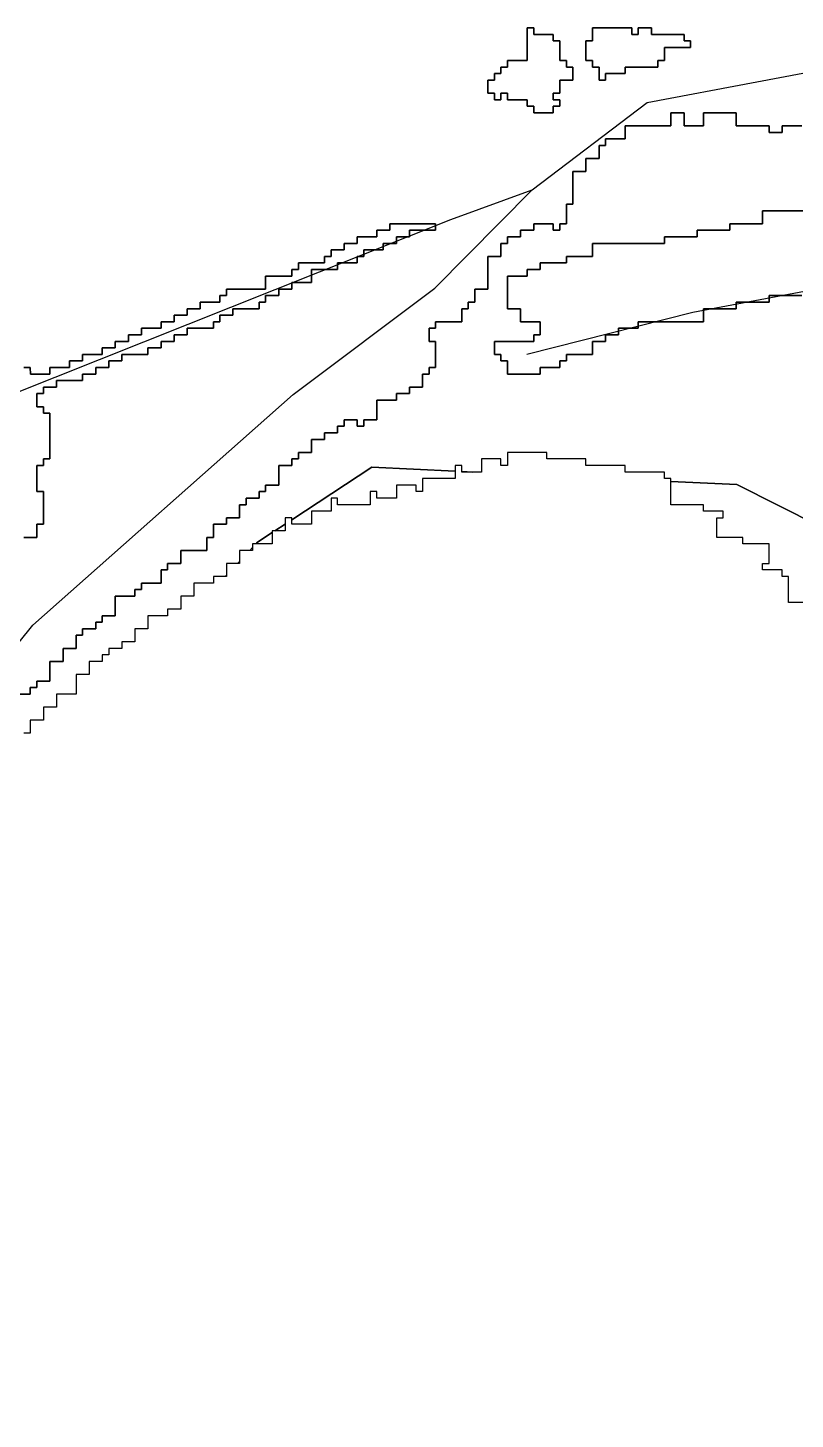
# Model space of a CAD drawing. Header units: metres. Extents: x 553506 to 563855, y 142925 to 150243.
# Drawn here: x 555005.2 to 555240, y 145238 to 145664 of the extents above; entities that cross this region are included whole.
import ezdxf

# ---------------------------------------------------------------- set-up
doc = ezdxf.new("R2010")
doc.units = ezdxf.units.M
doc.layers.add('C-FLOOD_ZONE_3', color=150, linetype='Continuous')
doc.layers.add('C-WATERWAYS', color=5, linetype='Continuous')

msp = doc.modelspace()

# ---------------------------------------------------------------- linework, layer by layer
at = {"layer": 'C-FLOOD_ZONE_3'}
for points in [[(555152, 145654), (555158, 145654), (555158, 145664), (555160, 145664), (555160, 145662), (555166, 145662), (555166, 145660), (555168, 145660), (555168, 145658), (555168, 145654), (555170, 145654), (555170, 145652), (555172, 145652), (555172, 145648), (555168, 145648), (555168, 145644), (555166, 145644), (555166, 145642), (555168, 145642), (555168, 145640), (555166, 145640), (555166, 145638), (555160, 145638), (555160, 145640), (555158, 145640), (555158, 145642), (555152, 145642), (555152, 145644), (555150, 145644), (555150, 145642), (555148, 145642), (555148, 145644), (555146, 145644), (555146, 145648), (555148, 145648), (555148, 145650), (555150, 145650), (555150, 145652), (555152, 145652), (555152, 145654)], [(555158, 145654), (555152, 145654), (555152, 145652), (555150, 145652), (555150, 145650), (555148, 145650), (555148, 145648), (555146, 145648), (555146, 145644), (555148, 145644), (555148, 145642), (555150, 145642), (555150, 145644), (555152, 145644), (555152, 145642), (555158, 145642), (555158, 145640), (555160, 145640), (555160, 145638), (555166, 145638), (555166, 145640), (555168, 145640), (555168, 145642), (555166, 145642), (555166, 145644), (555168, 145644), (555168, 145648), (555172, 145648), (555172, 145652), (555170, 145652), (555170, 145654), (555168, 145654), (555168, 145658), (555168, 145660), (555166, 145660), (555166, 145662), (555160, 145662), (555160, 145664), (555158, 145664), (555158, 145654)], [(555178, 145652), (555178, 145654), (555176, 145654), (555176, 145658), (555176, 145660), (555178, 145660), (555178, 145664), (555190, 145664), (555190, 145662), (555192, 145662), (555192, 145664), (555196, 145664), (555196, 145662), (555206, 145662), (555206, 145660), (555208, 145660), (555208, 145658), (555200, 145658), (555200, 145654), (555198, 145654), (555198, 145652), (555192, 145652), (555188, 145652), (555188, 145650), (555182, 145650), (555182, 145648), (555180, 145648), (555180, 145650), (555180, 145652), (555178, 145652)], [(555182, 145650), (555188, 145650), (555188, 145652), (555192, 145652), (555198, 145652), (555198, 145654), (555200, 145654), (555200, 145658), (555208, 145658), (555208, 145660), (555206, 145660), (555206, 145662), (555196, 145662), (555196, 145664), (555192, 145664), (555192, 145662), (555190, 145662), (555190, 145664), (555178, 145664), (555178, 145660), (555176, 145660), (555176, 145658), (555176, 145654), (555178, 145654), (555178, 145652), (555180, 145652), (555180, 145650), (555180, 145648), (555182, 145648), (555182, 145650)], [(555110.4805, 145529.469), (555136, 145528.2544), (555136, 145526), (555126, 145526), (555126, 145522), (555124, 145522), (555124, 145524), (555118, 145524), (555118, 145520), (555112, 145520), (555112, 145522), (555110, 145522), (555110, 145518), (555100, 145518), (555100, 145520), (555098, 145520), (555098, 145516), (555092, 145516), (555092, 145512), (555086, 145512), (555086, 145513.391), (555110.4805, 145529.469)], [(555138, 145528.1592), (555141.3454, 145528), (555138, 145528), (555138, 145528.1592)], [(555080, 145509.4504), (555080, 145506), (555075.0449, 145506), (555075.5281, 145506.5134), (555080, 145509.4504)], [(555084, 145510), (555080.8368, 145510), (555084, 145512.0775), (555084, 145510)], [(555074, 145504), (555073.1625, 145504), (555074, 145504.8898), (555074, 145504)], [(555070, 145500), (555069.3978, 145500), (555070, 145500.6398), (555070, 145500)], [(555066, 145496), (555065.6332, 145496), (555066, 145496.3898), (555066, 145496)]]:
    msp.add_lwpolyline(points, close=True, dxfattribs=at)
for points in [[(555002, 145460), (555006, 145460), (555006, 145462), (555008, 145462), (555008, 145464), (555010, 145464), (555012, 145464), (555012, 145468), (555012, 145470), (555016, 145470), (555016, 145472), (555016, 145474), (555020, 145474), (555020, 145478), (555022, 145478), (555022, 145480), (555026, 145480), (555026, 145482), (555028, 145482), (555028, 145484), (555032, 145484), (555032, 145490), (555036, 145490), (555038, 145490), (555038, 145492), (555040, 145492), (555040, 145494), (555046, 145494), (555046, 145498), (555048, 145498), (555048, 145500), (555050, 145500), (555052, 145500), (555052, 145502), (555052, 145504), (555058, 145504), (555060, 145504), (555060, 145508), (555062, 145508), (555062, 145510), (555062, 145512), (555066, 145512), (555066, 145514), (555070, 145514), (555070, 145518), (555072, 145518), (555072, 145520), (555076, 145520), (555076, 145522), (555078, 145522), (555078, 145524), (555082, 145524), (555082, 145530), (555086, 145530), (555086, 145532), (555088, 145532), (555088, 145534), (555092, 145534), (555092, 145538), (555096, 145538), (555096, 145540), (555098, 145540), (555100, 145540), (555100, 145542), (555102, 145542), (555102, 145544), (555106, 145544), (555106, 145542), (555108, 145542), (555108, 145544), (555112, 145544), (555112, 145550), (555118, 145550), (555118, 145552), (555122, 145552), (555122, 145554), (555126, 145554), (555126, 145558), (555128, 145558), (555128, 145560), (555130, 145560), (555130, 145568), (555128, 145568), (555128, 145572), (555130, 145572), (555130, 145574), (555136, 145574), (555138, 145574), (555138, 145578), (555140, 145578), (555140, 145580), (555142, 145580), (555142, 145582), (555142, 145584), (555146, 145584), (555146, 145594), (555150, 145594), (555150, 145598), (555152, 145598), (555152, 145600), (555156, 145600), (555156, 145602), (555160, 145602), (555160, 145604), (555166, 145604), (555166, 145602), (555168, 145602), (555168, 145604), (555170, 145604), (555170, 145610), (555172, 145610), (555172, 145612), (555172, 145620), (555176, 145620), (555176, 145622), (555176, 145624), (555178, 145624), (555180, 145624), (555180, 145628), (555182, 145628), (555182, 145630), (555186, 145630), (555188, 145630), (555188, 145632), (555188, 145634), (555200, 145634), (555202, 145634), (555202, 145638), (555206, 145638), (555206, 145634), (555212, 145634), (555212, 145638), (555222, 145638), (555222, 145634), (555232, 145634), (555232, 145632), (555236, 145632), (555236, 145634), (555242, 145634)], [(555242, 145634), (555236, 145634), (555236, 145632), (555232, 145632), (555232, 145634), (555222, 145634), (555222, 145638), (555212, 145638), (555212, 145634), (555206, 145634), (555206, 145638), (555202, 145638), (555202, 145634), (555200, 145634), (555188, 145634), (555188, 145632), (555188, 145630), (555186, 145630), (555182, 145630), (555182, 145628), (555180, 145628), (555180, 145624), (555178, 145624), (555176, 145624), (555176, 145622), (555176, 145620), (555172, 145620), (555172, 145612), (555172, 145610), (555170, 145610), (555170, 145604), (555168, 145604), (555168, 145602), (555166, 145602), (555166, 145604), (555160, 145604), (555160, 145602), (555156, 145602), (555156, 145600), (555152, 145600), (555152, 145598), (555150, 145598), (555150, 145594), (555146, 145594), (555146, 145584), (555142, 145584), (555142, 145582), (555142, 145580), (555140, 145580), (555140, 145578), (555138, 145578), (555138, 145574), (555136, 145574), (555130, 145574), (555130, 145572), (555128, 145572), (555128, 145568), (555130, 145568), (555130, 145560), (555128, 145560), (555128, 145558), (555126, 145558), (555126, 145554), (555122, 145554), (555122, 145552), (555118, 145552), (555118, 145550), (555112, 145550), (555112, 145544), (555108, 145544), (555108, 145542), (555106, 145542), (555106, 145544), (555102, 145544), (555102, 145542), (555100, 145542), (555100, 145540), (555098, 145540), (555096, 145540), (555096, 145538), (555092, 145538), (555092, 145534), (555088, 145534), (555088, 145532), (555086, 145532), (555086, 145530), (555082, 145530), (555082, 145524), (555078, 145524), (555078, 145522), (555076, 145522), (555076, 145520), (555072, 145520), (555072, 145518), (555070, 145518), (555070, 145514), (555066, 145514), (555066, 145512), (555062, 145512), (555062, 145510), (555062, 145508), (555060, 145508), (555060, 145504), (555058, 145504), (555052, 145504), (555052, 145502), (555052, 145500), (555050, 145500), (555048, 145500), (555048, 145498), (555046, 145498), (555046, 145494), (555040, 145494), (555040, 145492), (555038, 145492), (555038, 145490), (555036, 145490), (555032, 145490), (555032, 145484), (555028, 145484), (555028, 145482), (555026, 145482), (555026, 145480), (555022, 145480), (555022, 145478), (555020, 145478), (555020, 145474), (555016, 145474), (555016, 145472), (555016, 145470), (555012, 145470), (555012, 145468), (555012, 145464), (555010, 145464), (555008, 145464), (555008, 145462), (555006, 145462), (555006, 145460), (555006, 145460), (555002, 145460)], [(555250, 145608), (555230, 145608), (555230, 145604), (555220, 145604), (555220, 145602), (555210, 145602), (555210, 145600), (555200, 145600), (555200, 145598), (555178, 145598), (555178, 145594), (555170, 145594), (555170, 145592), (555162, 145592), (555162, 145590), (555158, 145590), (555158, 145588), (555152, 145588), (555152, 145578), (555156, 145578), (555156, 145574), (555162, 145574), (555162, 145570), (555160, 145570), (555160, 145568), (555148, 145568), (555148, 145564), (555150, 145564), (555150, 145562), (555152, 145562), (555152, 145558), (555162, 145558), (555162, 145560), (555168, 145560), (555168, 145562), (555170, 145562), (555170, 145564), (555178, 145564), (555178, 145568), (555182, 145568), (555182, 145570), (555186, 145570), (555186, 145572), (555192, 145572), (555192, 145574), (555212, 145574), (555212, 145578), (555222, 145578), (555222, 145580), (555232, 145580), (555232, 145582), (555242, 145582)], [(555242, 145582), (555232, 145582), (555232, 145580), (555222, 145580), (555222, 145578), (555212, 145578), (555212, 145574), (555192, 145574), (555192, 145572), (555186, 145572), (555186, 145570), (555182, 145570), (555182, 145568), (555178, 145568), (555178, 145564), (555170, 145564), (555170, 145562), (555168, 145562), (555168, 145560), (555162, 145560), (555162, 145558), (555152, 145558), (555152, 145562), (555150, 145562), (555150, 145564), (555148, 145564), (555148, 145568), (555160, 145568), (555160, 145570), (555162, 145570), (555162, 145574), (555156, 145574), (555156, 145578), (555152, 145578), (555152, 145588), (555158, 145588), (555158, 145590), (555162, 145590), (555162, 145592), (555170, 145592), (555170, 145594), (555178, 145594), (555178, 145598), (555200, 145598), (555200, 145600), (555210, 145600), (555210, 145602), (555220, 145602), (555220, 145604), (555230, 145604), (555230, 145608), (555250, 145608)], [(555003.9994, 145507.9994), (555008.0006, 145507.9994), (555008.001, 145511.999), (555010.0006, 145511.9994), (555010.0006, 145522.0006), (555008.001, 145522.001), (555008.001, 145529.999), (555010.0006, 145529.9994), (555010.001, 145531.999), (555012.0006, 145531.9994), (555012.0006, 145546.0006), (555010.001, 145546.001), (555010.0006, 145548.0006), (555008.001, 145548.001), (555008.001, 145551.999), (555010.0006, 145551.9994), (555010.001, 145553.999), (555012, 145553.999), (555014.0006, 145553.9994), (555014.001, 145555.999), (555018, 145555.999), (555022.0006, 145555.9994), (555022.001, 145557.999), (555024, 145557.999), (555026.0006, 145557.9994), (555026.001, 145559.999), (555028, 145559.999), (555030.0006, 145559.9994), (555030.001, 145561.999), (555034.0006, 145561.9994), (555034.001, 145563.999), (555040, 145563.999), (555042.0006, 145563.9994), (555042.001, 145565.999), (555046.0006, 145565.9994), (555046.001, 145567.999), (555050.0006, 145567.9994), (555050.001, 145569.999), (555054.0006, 145569.9994), (555054.001, 145571.999), (555056, 145571.999), (555062.0006, 145571.9994), (555062.001, 145573.999), (555064.0006, 145573.9994), (555064.001, 145575.999), (555068.0006, 145575.9994), (555068.001, 145577.999), (555070, 145577.999), (555076.0006, 145577.9994), (555076.001, 145579.999), (555078.0006, 145579.9994), (555078.001, 145581.999), (555082.0006, 145581.9994), (555082.001, 145583.999), (555086.0006, 145583.9994), (555086.001, 145585.999), (555092.0006, 145585.9994), (555092.001, 145589.999), (555100.0006, 145589.9994), (555100.001, 145591.999), (555102, 145591.999), (555106.0006, 145591.9994), (555106.001, 145593.999), (555108.0006, 145593.9994), (555108.001, 145595.999), (555110, 145595.999), (555112, 145595.999), (555114.0006, 145595.9994), (555114.001, 145597.999), (555116, 145597.999), (555118.0006, 145597.9994), (555118.001, 145599.999), (555122.0006, 145599.9994), (555122.001, 145601.999), (555130.0006, 145601.9994), (555130.0006, 145604.0006), (555128, 145604.001), (555115.9994, 145604.0006), (555115.999, 145602.001), (555114, 145602.001), (555111.9994, 145602.0006), (555111.999, 145600.001), (555108, 145600.001), (555105.9994, 145600.0006), (555105.999, 145598.001), (555101.9994, 145598.0006), (555101.999, 145596.001), (555097.9994, 145596.0006), (555097.999, 145594.001), (555095.9994, 145594.0006), (555095.999, 145592.001), (555087.9994, 145592.0006), (555087.999, 145590.001), (555085.9994, 145590.0006), (555085.999, 145588.001), (555084, 145588.001), (555077.9994, 145588.0006), (555077.999, 145584.001), (555065.9994, 145584.0006), (555065.999, 145582.001), (555063.9994, 145582.0006), (555063.999, 145580.001), (555057.9994, 145580.0006), (555057.999, 145578.001), (555053.9994, 145578.0006), (555053.999, 145576.001), (555052, 145576.001), (555049.9994, 145576.0006), (555049.999, 145574.001), (555048, 145574.001), (555045.9994, 145574.0006), (555045.999, 145572.001), (555044, 145572.001), (555039.9994, 145572.0006), (555039.999, 145570.001), (555035.9994, 145570.0006), (555035.999, 145568.001), (555034, 145568.001), (555031.9994, 145568.0006), (555031.999, 145566.001), (555030, 145566.001), (555027.9994, 145566.0006), (555027.999, 145564.001), (555026, 145564.001), (555021.9994, 145564.0006), (555021.999, 145562.001), (555020, 145562.001), (555017.9994, 145562.0006), (555017.999, 145560.001), (555016, 145560.001), (555011.9994, 145560.0006), (555011.999, 145558.001), (555006.001, 145558.001), (555006.0006, 145560.0006), (555004, 145560.001)], [(555004, 145560.001), (555006.0006, 145560.0006), (555006.001, 145558.001), (555011.999, 145558.001), (555011.9994, 145560.0006), (555016, 145560.001), (555017.999, 145560.001), (555017.9994, 145562.0006), (555020, 145562.001), (555021.999, 145562.001), (555021.9994, 145564.0006), (555026, 145564.001), (555027.999, 145564.001), (555027.9994, 145566.0006), (555030, 145566.001), (555031.999, 145566.001), (555031.9994, 145568.0006), (555034, 145568.001), (555035.999, 145568.001), (555035.9994, 145570.0006), (555039.999, 145570.001), (555039.9994, 145572.0006), (555044, 145572.001), (555045.999, 145572.001), (555045.9994, 145574.0006), (555048, 145574.001), (555049.999, 145574.001), (555049.9994, 145576.0006), (555052, 145576.001), (555053.999, 145576.001), (555053.9994, 145578.0006), (555057.999, 145578.001), (555057.9994, 145580.0006), (555063.999, 145580.001), (555063.9994, 145582.0006), (555065.999, 145582.001), (555065.9994, 145584.0006), (555077.999, 145584.001), (555077.9994, 145588.0006), (555084, 145588.001), (555085.999, 145588.001), (555085.9994, 145590.0006), (555087.999, 145590.001), (555087.9994, 145592.0006), (555095.999, 145592.001), (555095.9994, 145594.0006), (555097.999, 145594.001), (555097.9994, 145596.0006), (555101.999, 145596.001), (555101.9994, 145598.0006), (555105.999, 145598.001), (555105.9994, 145600.0006), (555108, 145600.001), (555111.999, 145600.001), (555111.9994, 145602.0006), (555114, 145602.001), (555115.999, 145602.001), (555115.9994, 145604.0006), (555128, 145604.001), (555130.0006, 145604.0006), (555130.0006, 145601.9994), (555122.001, 145601.999), (555122.0006, 145599.9994), (555118.001, 145599.999), (555118.0006, 145597.9994), (555116, 145597.999), (555114.001, 145597.999), (555114.0006, 145595.9994), (555112, 145595.999), (555110, 145595.999), (555108.001, 145595.999), (555108.0006, 145593.9994), (555106.001, 145593.999), (555106.0006, 145591.9994), (555102, 145591.999), (555100.001, 145591.999), (555100.0006, 145589.9994), (555092.001, 145589.999), (555092.0006, 145585.9994), (555086.001, 145585.999), (555086.0006, 145583.9994), (555082.001, 145583.999), (555082.0006, 145581.9994), (555078.001, 145581.999), (555078.0006, 145579.9994), (555076.001, 145579.999), (555076.0006, 145577.9994), (555070, 145577.999), (555068.001, 145577.999), (555068.0006, 145575.9994), (555064.001, 145575.999), (555064.0006, 145573.9994), (555062.001, 145573.999), (555062.0006, 145571.9994), (555056, 145571.999), (555054.001, 145571.999), (555054.0006, 145569.9994), (555050.001, 145569.999), (555050.0006, 145567.9994), (555046.001, 145567.999), (555046.0006, 145565.9994), (555042.001, 145565.999), (555042.0006, 145563.9994), (555040, 145563.999), (555034.001, 145563.999), (555034.0006, 145561.9994), (555030.001, 145561.999), (555030.0006, 145559.9994), (555028, 145559.999), (555026.001, 145559.999), (555026.0006, 145557.9994), (555024, 145557.999), (555022.001, 145557.999), (555022.0006, 145555.9994), (555018, 145555.999), (555014.001, 145555.999), (555014.0006, 145553.9994), (555012, 145553.999), (555010.001, 145553.999), (555010.0006, 145551.9994), (555008.001, 145551.999), (555008.001, 145548.001), (555010.0006, 145548.0006), (555010.001, 145546.001), (555012.0006, 145546.0006), (555012.0006, 145531.9994), (555010.001, 145531.999), (555010.0006, 145529.9994), (555008.001, 145529.999), (555008.001, 145522.001), (555010.0006, 145522.0006), (555010.0006, 145511.9994), (555008.001, 145511.999), (555008.0006, 145507.9994), (555003.9994, 145507.9994)], [(555285.116, 145492.4002), (555222.1427, 145524.1545), (555202, 145525.1132), (555202, 145526), (555200, 145526), (555200, 145528), (555188, 145528), (555188, 145530), (555176, 145530), (555176, 145532), (555164, 145532), (555164, 145534), (555152, 145534), (555152, 145530), (555150, 145530), (555150, 145532), (555144, 145532), (555144, 145528), (555141.3454, 145528), (555138, 145528.1592), (555138, 145530), (555136, 145530), (555136, 145528.2544), (555110.4805, 145529.469), (555086, 145513.391), (555086, 145514), (555084, 145514), (555084, 145512.0775), (555080.8368, 145510), (555080, 145510), (555080, 145509.4504), (555075.5281, 145506.5134), (555075.0449, 145506), (555074, 145506), (555074, 145504.8898), (555073.1625, 145504), (555070, 145504), (555070, 145500.6398), (555069.3978, 145500), (555066, 145500), (555066, 145496.3898), (555065.6332, 145496), (555062, 145496), (555062, 145494), (555060, 145494), (555056, 145494), (555056, 145490), (555052, 145490), (555052, 145486), (555048, 145486), (555048, 145484), (555046, 145484), (555042, 145484), (555042, 145480), (555038, 145480), (555038, 145476), (555034, 145476), (555034, 145474), (555030, 145474), (555030, 145472), (555028, 145472), (555028, 145470), (555024, 145470), (555024, 145466), (555020, 145466), (555020, 145462), (555020, 145460), (555018, 145460), (555014, 145460), (555014, 145456), (555010, 145456), (555010, 145452), (555006, 145452), (555006, 145448), (555004, 145448)], [(555246, 145488), (555238, 145488), (555238, 145496), (555236, 145496), (555236, 145498), (555230, 145498), (555230, 145500), (555232, 145500), (555232, 145506), (555224, 145506), (555224, 145508), (555216, 145508), (555216, 145514), (555218, 145514), (555218, 145516), (555212, 145516), (555212, 145518), (555202, 145518), (555202, 145525.1132), (555222.1427, 145524.1545), (555285.116, 145492.4002)]]:
    msp.add_lwpolyline(points, dxfattribs=at)
at = {"layer": 'C-WATERWAYS'}
for points in [[(555159.5598, 145614.3817), (555194.7691, 145641.1871), (555261.8309, 145653.7743)], [(554417.6583, 144599.8037), (554407.2024, 144620.9359), (554385.7476, 144654.0357), (554370.8654, 144687.4665), (554363.4008, 144718.9498), (554349.9869, 144767.3268), (554359.8587, 144818.5176), (554350.642, 144879.2406), (554368.9119, 144916.9945), (554416.339, 144973.9653), (554463.6555, 145025.7358), (554497.4348, 145058.0132), (554560.4132, 145088.5199), (554608.2862, 145115.8908), (554655.3083, 145160.5984), (554692.5492, 145197.4776), (554748.3095, 145282.2589), (554815.3882, 145324.4224), (554880.7528, 145356.118), (554954.3306, 145416.0303), (555006.7348, 145481.0702), (555086.4132, 145551.708), (555129.7368, 145584.2891), (555159.5598, 145614.3817)], [(554778.2628, 145582.6966), (554826.3179, 145601.5058), (554880.1522, 145548.0484), (554871.9337, 145462.1824), (554931.6933, 145471.1618), (554986.865, 145546.4683), (555134.6773, 145605.2836), (555159.5598, 145614.3817)], [(555276.705, 145265.573), (555320.5003, 145321.9422), (555365.8598, 145342.0327), (555416.3057, 145364.6035), (555441.909, 145386.4346), (555379.462, 145481.8401), (555364.7385, 145503.3868), (555351.093, 145520.2806), (555321.9741, 145568.0474), (555314.1465, 145594.4769), (555261.8462, 145586.8201), (555208.6803, 145576.7894), (555157.9396, 145564.0279)]]:
    msp.add_lwpolyline(points, dxfattribs=at)

doc.saveas('drawing.dxf')
